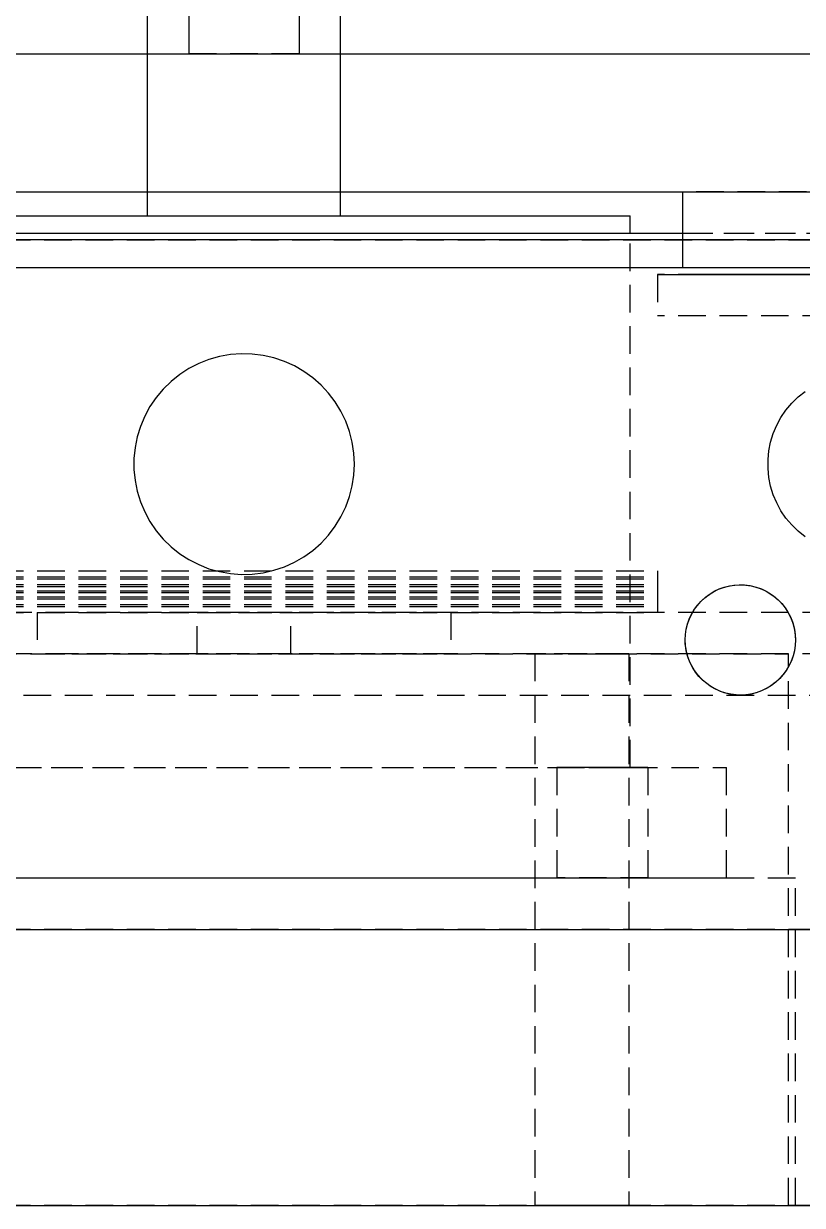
# Model space of a CAD drawing. Header units: metres. Extents: x -200 to 3000, y -1652 to 380.
# Drawn here: x 2584 to 2640.5, y -760 to -674.3 of the extents above; entities that cross this region are included whole.
import ezdxf

# ---------------------------------------------------------------- set-up
doc = ezdxf.new("R2010")
doc.units = ezdxf.units.M
doc.linetypes.add('DASHED2', pattern=[3, 2, -1])
doc.layers.add('GIZLI', color=8, linetype='DASHED2')
doc.layers.add('GORUNEN', color=7, linetype='Continuous')

msp = doc.modelspace()

# ---------------------------------------------------------------- linework, layer by layer
at = {"layer": 'GIZLI'}
for points in [[(2593, -688.25), (2593, -596.25)], [(2607, -688.25), (2607, -596.25)], [(2596, -656.5), (2596, -676.5)], [(2596, -656.5), (2596, -676.5)], [(2604, -656.5), (2604, -676.5)], [(2604, -656.5), (2604, -676.5)], [(2550.2, -676.5), (2649.8, -676.5)], [(2550.2, -676.5), (2649.8, -676.5)], [(2550.2, -676.5), (2649.8, -676.5)], [(2550.2, -676.5), (2649.8, -676.5)], [(2550.2, -676.5), (2649.8, -676.5)], [(2593, -686.5), (2593, -676.5)], [(2604, -676.5), (2596, -676.5)], [(2596, -676.5), (2600, -676.5)], [(2604, -676.5), (2596, -676.5)], [(2596, -676.5), (2600, -676.5)], [(2604, -676.5), (2596, -676.5)], [(2596, -676.5), (2600, -676.5)], [(2600, -676.5), (2604, -676.5)], [(2600, -676.5), (2604, -676.5)], [(2600, -676.5), (2604, -676.5)], [(2607, -686.5), (2607, -676.5)], [(2550.2, -686.5), (2649.8, -686.5)], [(2550.2, -686.5), (2649.8, -686.5)], [(2550.2, -686.5), (2649.8, -686.5)], [(2550.2, -686.5), (2649.8, -686.5)], [(2550.2, -686.5), (2649.8, -686.5)], [(2643.8, -686.5), (2631.8, -686.5)], [(2631.8, -686.5), (2637.8, -686.5)], [(2643.8, -686.5), (2631.8, -686.5)], [(2631.8, -686.5), (2637.8, -686.5)], [(2643.8, -686.5), (2631.8, -686.5)], [(2631.8, -686.5), (2637.8, -686.5)], [(2631.8, -686.5), (2631.8, -692.5)], [(2631.8, -686.5), (2631.8, -692.5)], [(2637.8, -686.5), (2643.8, -686.5)], [(2637.8, -686.5), (2643.8, -686.5)], [(2637.8, -686.5), (2643.8, -686.5)], [(2572, -688.25), (2628, -688.25)], [(2593, -688.25), (2607, -688.25)], [(2593, -688.25), (2607, -688.25)], [(2628, -728.25), (2628, -688.25)], [(2545, -689.5), (2655, -689.5)], [(2628, -728.25), (2628, -689.5)], [(2631.8, -689.5), (2643.8, -689.5)], [(2507.5, -690), (2692.5, -690)], [(2631.8, -690), (2631.8, -692.5)], [(2502.5, -692), (2692.5, -692)], [(2630, -692.5), (2630, -695.5)], [(2630, -692.5), (2630, -695.5)], [(2645.5, -692.5), (2630, -692.5)], [(2630, -692.5), (2645.5, -692.5)], [(2643.8, -692.5), (2631.8, -692.5)], [(2631.8, -692.5), (2637.8, -692.5)], [(2643.8, -692.5), (2631.8, -692.5)], [(2631.8, -692.5), (2637.8, -692.5)], [(2643.8, -692.5), (2631.8, -692.5)], [(2631.8, -692.5), (2637.8, -692.5)], [(2637.8, -692.5), (2643.8, -692.5)], [(2637.8, -692.5), (2643.8, -692.5)], [(2637.8, -692.5), (2643.8, -692.5)], [(2645.5, -695.5), (2630, -695.5)], [(2645.5, -695.5), (2630, -695.5)], [(2608, -706.25), (2607.96, -705.453), (2607.841, -704.665), (2607.645, -703.892), (2607.372, -703.143), (2607.026, -702.424), (2606.61, -701.743), (2606.128, -701.108), (2605.586, -700.523), (2604.988, -699.995), (2604.34, -699.53), (2603.65, -699.131), (2602.923, -698.803), (2602.167, -698.549), (2601.389, -698.372), (2600.598, -698.272), (2599.801, -698.252), (2599.005, -698.312), (2598.22, -698.451), (2597.452, -698.667), (2596.71, -698.958), (2596, -699.322), (2595.33, -699.754), (2594.707, -700.252), (2594.136, -700.809), (2593.623, -701.42), (2593.174, -702.079), (2592.792, -702.779), (2592.482, -703.514), (2592.247, -704.276), (2592.089, -705.058), (2592.01, -705.851), (2592.01, -706.649), (2592.089, -707.442), (2592.247, -708.224), (2592.482, -708.986), (2592.792, -709.721), (2593.174, -710.421), (2593.623, -711.08), (2594.136, -711.691), (2594.707, -712.248), (2595.33, -712.746), (2596, -713.178), (2596.71, -713.542), (2597.452, -713.833), (2598.22, -714.049), (2599.005, -714.188), (2599.801, -714.248), (2600.598, -714.228), (2601.389, -714.128), (2602.167, -713.951), (2602.923, -713.697), (2603.65, -713.369), (2604.34, -712.97), (2604.988, -712.505), (2605.586, -711.977), (2606.128, -711.392), (2606.61, -710.757), (2607.026, -710.076), (2607.372, -709.357), (2607.645, -708.608), (2607.841, -707.835), (2607.96, -707.047), (2608, -706.25)], [(2608, -706.25), (2607.96, -705.453), (2607.841, -704.665), (2607.645, -703.892), (2607.372, -703.143), (2607.026, -702.424), (2606.61, -701.743), (2606.128, -701.108), (2605.586, -700.523), (2604.988, -699.995), (2604.34, -699.53), (2603.65, -699.131), (2602.923, -698.803), (2602.167, -698.549), (2601.389, -698.372), (2600.598, -698.272), (2599.801, -698.252), (2599.005, -698.312), (2598.22, -698.451), (2597.452, -698.667), (2596.71, -698.958), (2596, -699.322), (2595.33, -699.754), (2594.707, -700.252), (2594.136, -700.809), (2593.623, -701.42), (2593.174, -702.079), (2592.792, -702.779), (2592.482, -703.514), (2592.247, -704.276), (2592.089, -705.058), (2592.01, -705.851), (2592.01, -706.649), (2592.089, -707.442), (2592.247, -708.224), (2592.482, -708.986), (2592.792, -709.721), (2593.174, -710.421), (2593.623, -711.08), (2594.136, -711.691), (2594.707, -712.248), (2595.33, -712.746), (2596, -713.178), (2596.71, -713.542), (2597.452, -713.833), (2598.22, -714.049), (2599.005, -714.188), (2599.801, -714.248), (2600.598, -714.228), (2601.389, -714.128), (2602.167, -713.951), (2602.923, -713.697), (2603.65, -713.369), (2604.34, -712.97), (2604.988, -712.505), (2605.586, -711.977), (2606.128, -711.392), (2606.61, -710.757), (2607.026, -710.076), (2607.372, -709.357), (2607.645, -708.608), (2607.841, -707.835), (2607.96, -707.047), (2608, -706.25)], [(2640.695, -711.52), (2640.19, -711.116), (2639.728, -710.663), (2639.313, -710.167), (2638.95, -709.633), (2638.641, -709.065), (2638.39, -708.468), (2638.2, -707.851), (2638.072, -707.217), (2638.008, -706.573), (2638.008, -705.927), (2638.072, -705.283), (2638.2, -704.649), (2638.39, -704.032), (2638.641, -703.435), (2638.95, -702.867), (2639.313, -702.333), (2639.728, -701.837), (2640.19, -701.384), (2640.695, -700.98)], [(2640.695, -711.52), (2640.19, -711.116), (2639.728, -710.663), (2639.313, -710.167), (2638.95, -709.633), (2638.641, -709.065), (2638.39, -708.468), (2638.2, -707.851), (2638.072, -707.217), (2638.008, -706.573), (2638.008, -705.927), (2638.072, -705.283), (2638.2, -704.649), (2638.39, -704.032), (2638.641, -703.435), (2638.95, -702.867), (2639.313, -702.333), (2639.728, -701.837), (2640.19, -701.384), (2640.695, -700.98)], [(2570, -714), (2630, -714)], [(2570, -714.428), (2630, -714.428)], [(2570, -714.57), (2630, -714.57)], [(2570, -714.57), (2630, -714.57)], [(2630, -714), (2630, -717)], [(2630, -714), (2630, -714.428)], [(2630, -714.428), (2630, -714.57)], [(2630, -714.57), (2630, -714.979)], [(2570, -714.979), (2630, -714.979)], [(2570, -715.12), (2630, -715.12)], [(2570, -715.12), (2630, -715.12)], [(2570, -715.429), (2630, -715.429)], [(2630, -714.979), (2630, -715.12)], [(2630, -715.12), (2630, -715.429)], [(2630, -715.429), (2630, -715.571)], [(2632, -719), (2632.019, -718.608), (2632.077, -718.22), (2632.172, -717.839), (2632.304, -717.469), (2632.472, -717.114), (2632.674, -716.778), (2632.908, -716.462), (2633.172, -716.172), (2633.462, -715.908), (2633.778, -715.674), (2634.114, -715.472), (2634.469, -715.304), (2634.839, -715.172), (2635.22, -715.077), (2635.608, -715.019), (2636, -715), (2636.392, -715.019), (2636.78, -715.077), (2637.161, -715.172), (2637.531, -715.304), (2637.886, -715.472), (2638.222, -715.674), (2638.538, -715.908), (2638.828, -716.172), (2639.092, -716.462), (2639.326, -716.778), (2639.528, -717.114), (2639.696, -717.469), (2639.828, -717.839), (2639.923, -718.22), (2639.981, -718.608), (2640, -719)], [(2632, -719), (2632.019, -718.613), (2632.075, -718.23), (2632.168, -717.854), (2632.296, -717.489), (2632.46, -717.138), (2632.656, -716.805), (2632.884, -716.492), (2633.141, -716.202), (2633.425, -715.939), (2633.733, -715.704), (2634.062, -715.501), (2634.41, -715.33), (2634.772, -715.193), (2635.146, -715.092), (2635.527, -715.028), (2635.914, -715.001), (2636.301, -715.011), (2636.685, -715.059), (2637.063, -715.144), (2637.43, -715.265), (2637.785, -715.42), (2638.123, -715.61), (2638.44, -715.831), (2638.735, -716.081), (2639.005, -716.36), (2639.246, -716.662), (2639.457, -716.987), (2639.635, -717.331), (2639.779, -717.69), (2639.888, -718.061), (2639.961, -718.442), (2639.99, -718.72), (2640, -719)], [(2570, -715.571), (2630, -715.571)], [(2570, -715.571), (2630, -715.571)], [(2570, -715.88), (2630, -715.88)], [(2570, -716.021), (2630, -716.021)], [(2570, -716.021), (2630, -716.021)], [(2630, -715.571), (2630, -715.88)], [(2630, -715.88), (2630, -716.021)], [(2630, -716.021), (2630, -716.43)], [(2596.6, -717), (2554.5, -717)], [(2596.6, -717), (2554.5, -717)], [(2570, -716.43), (2630, -716.43)], [(2570, -716.572), (2630, -716.572)], [(2570, -716.572), (2630, -716.572)], [(2570, -717), (2630, -717)], [(2570, -717), (2630, -717)], [(2585, -717), (2585, -720)], [(2600, -717), (2585, -717)], [(2585, -717), (2600, -717)], [(2585, -717), (2585, -720)], [(2600, -717), (2585, -717)], [(2585, -717), (2600, -717)], [(2602.984, -717), (2596.6, -717)], [(2596.6, -720), (2596.6, -717)], [(2602.984, -717), (2596.6, -717)], [(2596.6, -717), (2597.016, -717)], [(2602.984, -717), (2596.6, -717)], [(2596.6, -717), (2597.016, -717)], [(2602.984, -717), (2596.6, -717)], [(2596.6, -717), (2597.016, -717)], [(2602.984, -717), (2596.6, -717)], [(2596.6, -717), (2597.016, -717)], [(2602.984, -717), (2596.6, -717)], [(2596.6, -717), (2597.016, -717)], [(2602.984, -717), (2596.6, -717)], [(2596.6, -717), (2597.016, -717)], [(2602.984, -717), (2596.6, -717)], [(2596.6, -717), (2597.016, -717)], [(2602.984, -717), (2596.6, -717)], [(2596.6, -717), (2597.016, -717)], [(2602.984, -717), (2596.6, -717)], [(2596.6, -717), (2597.016, -717)], [(2602.984, -717), (2596.6, -717)], [(2596.6, -717), (2597.016, -717)], [(2602.984, -717), (2596.6, -717)], [(2596.6, -717), (2597.016, -717)], [(2602.984, -717), (2596.6, -717)], [(2596.6, -717), (2597.016, -717)], [(2602.984, -717), (2596.6, -717)], [(2596.6, -717), (2597.016, -717)], [(2602.984, -717), (2596.6, -717)], [(2596.6, -717), (2597.016, -717)], [(2602.984, -717), (2596.6, -717)], [(2596.6, -717), (2597.016, -717)], [(2602.984, -717), (2596.6, -717)], [(2596.6, -717), (2597.016, -717)], [(2602.984, -717), (2596.6, -717)], [(2596.6, -717), (2597.016, -717)], [(2602.984, -717), (2596.6, -717)], [(2596.6, -717), (2597.016, -717)], [(2602.984, -717), (2596.6, -717)], [(2596.6, -717), (2597.016, -717)], [(2602.984, -717), (2596.6, -717)], [(2596.6, -717), (2597.016, -717)], [(2602.984, -717), (2596.6, -717)], [(2596.6, -717), (2597.016, -717)], [(2602.984, -717), (2596.6, -717)], [(2596.6, -717), (2597.016, -717)], [(2602.984, -717), (2596.6, -717)], [(2596.6, -717), (2597.016, -717)], [(2602.984, -717), (2596.6, -717)], [(2596.6, -717), (2597.016, -717)], [(2602.984, -717), (2596.6, -717)], [(2596.6, -717), (2597.016, -717)], [(2602.984, -717), (2596.6, -717)], [(2596.6, -717), (2597.016, -717)], [(2602.984, -717), (2596.6, -717)], [(2596.6, -717), (2597.016, -717)], [(2602.984, -717), (2596.6, -717)], [(2596.6, -717), (2597.016, -717)], [(2602.984, -717), (2596.6, -717)], [(2596.6, -717), (2597.016, -717)], [(2602.984, -717), (2596.6, -717)], [(2596.6, -717), (2597.016, -717)], [(2602.984, -717), (2596.6, -717)], [(2596.6, -717), (2597.016, -717)], [(2602.984, -717), (2596.6, -717)], [(2596.6, -717), (2597.016, -717)], [(2602.984, -717), (2596.6, -717)], [(2596.6, -717), (2597.016, -717)], [(2602.984, -717), (2596.6, -717)], [(2596.6, -717), (2597.016, -717)], [(2602.984, -717), (2596.6, -717)], [(2596.6, -717), (2597.016, -717)], [(2602.984, -717), (2596.6, -717)], [(2596.6, -717), (2597.016, -717)], [(2602.984, -717), (2596.6, -717)], [(2596.6, -717), (2597.016, -717)], [(2602.984, -717), (2596.6, -717)], [(2596.6, -717), (2597.016, -717)], [(2602.984, -717), (2596.6, -717)], [(2596.6, -717), (2597.016, -717)], [(2602.984, -717), (2596.6, -717)], [(2596.6, -717), (2597.016, -717)], [(2602.984, -717), (2596.6, -717)], [(2596.6, -717), (2597.016, -717)], [(2602.984, -717), (2596.6, -717)], [(2596.6, -717), (2597.016, -717)], [(2602.984, -717), (2596.6, -717)], [(2596.6, -717), (2597.016, -717)], [(2602.984, -717), (2596.6, -717)], [(2596.6, -717), (2597.016, -717)], [(2602.984, -717), (2596.6, -717)], [(2596.6, -717), (2597.016, -717)], [(2602.984, -717), (2596.6, -717)], [(2596.6, -717), (2597.016, -717)], [(2602.984, -717), (2596.6, -717)], [(2596.6, -717), (2597.016, -717)], [(2602.984, -717), (2596.6, -717)], [(2596.6, -717), (2597.016, -717)], [(2602.984, -717), (2596.6, -717)], [(2596.6, -717), (2597.016, -717)], [(2602.984, -717), (2596.6, -717)], [(2596.6, -717), (2597.016, -717)], [(2602.984, -717), (2596.6, -717)], [(2596.6, -717), (2597.016, -717)], [(2602.984, -717), (2596.6, -717)], [(2596.6, -717), (2597.016, -717)], [(2602.984, -717), (2596.6, -717)], [(2596.6, -717), (2597.016, -717)], [(2602.984, -717), (2596.6, -717)], [(2596.6, -717), (2597.016, -717)], [(2602.984, -717), (2596.6, -717)], [(2596.6, -717), (2597.016, -717)], [(2602.984, -717), (2596.6, -717)], [(2596.6, -717), (2597.016, -717)], [(2602.984, -717), (2596.6, -717)], [(2596.6, -717), (2597.016, -717)], [(2602.984, -717), (2596.6, -717)], [(2596.6, -717), (2597.016, -717)], [(2602.984, -717), (2596.6, -717)], [(2596.6, -717), (2597.016, -717)], [(2602.984, -717), (2596.6, -717)], [(2596.6, -717), (2597.016, -717)], [(2602.984, -717), (2596.6, -717)], [(2596.6, -717), (2597.016, -717)], [(2602.984, -717), (2596.6, -717)], [(2596.6, -717), (2597.016, -717)], [(2602.984, -717), (2596.6, -717)], [(2596.6, -717), (2597.016, -717)], [(2602.984, -717), (2596.6, -717)], [(2596.6, -717), (2597.016, -717)], [(2602.984, -717), (2596.6, -717)], [(2596.6, -717), (2597.016, -717)], [(2602.984, -717), (2596.6, -717)], [(2596.6, -717), (2597.016, -717)], [(2602.984, -717), (2596.6, -717)], [(2596.6, -717), (2597.016, -717)], [(2602.984, -717), (2596.6, -717)], [(2596.6, -717), (2597.016, -717)], [(2602.984, -717), (2596.6, -717)], [(2596.6, -717), (2597.016, -717)], [(2602.984, -717), (2596.6, -717)], [(2596.6, -717), (2597.016, -717)], [(2602.984, -717), (2596.6, -717)], [(2596.6, -717), (2597.016, -717)], [(2602.984, -717), (2596.6, -717)], [(2596.6, -717), (2597.016, -717)], [(2602.984, -717), (2596.6, -717)], [(2596.6, -717), (2597.016, -717)], [(2602.984, -717), (2596.6, -717)], [(2596.6, -717), (2597.016, -717)], [(2602.984, -717), (2596.6, -717)], [(2596.6, -717), (2597.016, -717)], [(2602.984, -717), (2596.6, -717)], [(2596.6, -717), (2597.016, -717)], [(2602.984, -717), (2596.6, -717)], [(2596.6, -717), (2597.016, -717)], [(2602.984, -717), (2596.6, -717)], [(2596.6, -717), (2597.016, -717)], [(2602.984, -717), (2596.6, -717)], [(2596.6, -717), (2597.016, -717)], [(2602.984, -717), (2596.6, -717)], [(2596.6, -717), (2597.016, -717)], [(2602.984, -717), (2596.6, -717)], [(2596.6, -717), (2597.016, -717)], [(2602.984, -717), (2596.6, -717)], [(2596.6, -717), (2597.016, -717)], [(2602.984, -717), (2596.6, -717)], [(2596.6, -717), (2597.016, -717)], [(2602.984, -717), (2596.6, -717)], [(2596.6, -717), (2597.016, -717)], [(2602.984, -717), (2596.6, -717)], [(2596.6, -717), (2597.016, -717)], [(2602.984, -717), (2596.6, -717)], [(2596.6, -717), (2597.016, -717)], [(2602.984, -717), (2596.6, -717)], [(2596.6, -717), (2597.016, -717)], [(2602.984, -717), (2596.6, -717)], [(2596.6, -717), (2597.016, -717)], [(2602.984, -717), (2596.6, -717)], [(2596.6, -717), (2597.016, -717)], [(2602.984, -717), (2596.6, -717)], [(2596.6, -717), (2597.016, -717)], [(2602.984, -717), (2596.6, -717)], [(2596.6, -717), (2597.016, -717)], [(2602.984, -717), (2596.6, -717)], [(2596.6, -717), (2597.016, -717)], [(2596.6, -717), (2597.016, -717)], [(2596.6, -720), (2596.6, -717)], [(2602.984, -717), (2596.6, -717)], [(2596.6, -717), (2597.016, -717)], [(2597.016, -717), (2596.6, -717)], [(2596.6, -717), (2602.984, -717)], [(2596.6, -720), (2596.6, -717)], [(2596.6, -720), (2596.6, -717)], [(2596.6, -720), (2596.6, -717)], [(2596.6, -720), (2596.6, -717)], [(2596.6, -720), (2596.6, -717)], [(2596.6, -720), (2596.6, -717)], [(2596.6, -720), (2596.6, -717)], [(2596.6, -720), (2596.6, -717)], [(2596.6, -720), (2596.6, -717)], [(2596.6, -720), (2596.6, -717)], [(2596.6, -720), (2596.6, -717)], [(2596.6, -720), (2596.6, -717)], [(2596.6, -720), (2596.6, -717)], [(2596.6, -720), (2596.6, -717)], [(2596.6, -720), (2596.6, -717)], [(2596.6, -720), (2596.6, -717)], [(2596.6, -720), (2596.6, -717)], [(2596.6, -720), (2596.6, -717)], [(2596.6, -720), (2596.6, -717)], [(2596.6, -720), (2596.6, -717)], [(2596.6, -720), (2596.6, -717)], [(2596.6, -720), (2596.6, -717)], [(2596.6, -720), (2596.6, -717)], [(2596.6, -720), (2596.6, -717)], [(2596.6, -720), (2596.6, -717)], [(2596.6, -720), (2596.6, -717)], [(2596.6, -720), (2596.6, -717)], [(2596.6, -720), (2596.6, -717)], [(2596.6, -720), (2596.6, -717)], [(2596.6, -720), (2596.6, -717)], [(2596.6, -720), (2596.6, -717)], [(2596.6, -720), (2596.6, -717)], [(2596.6, -720), (2596.6, -717)], [(2596.6, -720), (2596.6, -717)], [(2596.6, -720), (2596.6, -717)], [(2596.6, -720), (2596.6, -717)], [(2596.6, -720), (2596.6, -717)], [(2596.6, -720), (2596.6, -717)], [(2596.6, -720), (2596.6, -717)], [(2596.6, -720), (2596.6, -717)], [(2596.6, -720), (2596.6, -717)], [(2596.6, -720), (2596.6, -717)], [(2596.6, -720), (2596.6, -717)], [(2596.6, -720), (2596.6, -717)], [(2596.6, -720), (2596.6, -717)], [(2596.6, -720), (2596.6, -717)], [(2596.6, -720), (2596.6, -717)], [(2596.6, -720), (2596.6, -717)], [(2596.6, -720), (2596.6, -717)], [(2596.6, -720), (2596.6, -717)], [(2596.6, -720), (2596.6, -717)], [(2596.6, -720), (2596.6, -717)], [(2596.6, -720), (2596.6, -717)], [(2596.6, -720), (2596.6, -717)], [(2596.6, -720), (2596.6, -717)], [(2596.6, -720), (2596.6, -717)], [(2596.6, -720), (2596.6, -717)], [(2596.6, -720), (2596.6, -717)], [(2596.6, -720), (2596.6, -717)], [(2596.6, -720), (2596.6, -717)], [(2596.6, -720), (2596.6, -717)], [(2596.6, -720), (2596.6, -717)], [(2596.6, -720), (2596.6, -717)], [(2596.6, -720), (2596.6, -717)], [(2596.6, -720), (2596.6, -717)], [(2596.6, -720), (2596.6, -717)], [(2596.6, -720), (2596.6, -717)], [(2596.6, -720), (2596.6, -717)], [(2596.6, -720), (2596.6, -717)], [(2596.6, -720), (2596.6, -717)], [(2596.6, -720), (2596.6, -717)], [(2596.6, -720), (2596.6, -717)], [(2596.6, -720), (2596.6, -717)], [(2596.6, -720), (2596.6, -717)], [(2596.6, -720), (2596.6, -717)], [(2596.6, -720), (2596.6, -717)], [(2596.6, -720), (2596.6, -717)], [(2596.6, -720), (2596.6, -717)], [(2596.6, -720), (2596.6, -717)], [(2596.6, -720), (2596.6, -717)], [(2596.6, -720), (2596.6, -717)], [(2596.6, -720), (2596.6, -717)], [(2596.6, -720), (2596.6, -717)], [(2596.6, -720), (2596.6, -717)], [(2596.6, -720), (2596.6, -717)], [(2596.6, -720), (2596.6, -717)], [(2596.6, -720), (2596.6, -717)], [(2596.6, -720), (2596.6, -717)], [(2596.6, -720), (2596.6, -717)], [(2596.6, -720), (2596.6, -717)], [(2596.6, -720), (2596.6, -717)], [(2596.6, -720), (2596.6, -717)], [(2596.6, -720), (2596.6, -717)], [(2596.6, -720), (2596.6, -717)], [(2597.016, -717), (2603.4, -717)], [(2597.016, -717), (2603.4, -717)], [(2597.016, -717), (2603.4, -717)], [(2597.016, -717), (2603.4, -717)], [(2597.016, -717), (2603.4, -717)], [(2597.016, -717), (2603.4, -717)], [(2597.016, -717), (2603.4, -717)], [(2597.016, -717), (2603.4, -717)], [(2597.016, -717), (2603.4, -717)], [(2597.016, -717), (2603.4, -717)], [(2597.016, -717), (2603.4, -717)], [(2597.016, -717), (2603.4, -717)], [(2597.016, -717), (2603.4, -717)], [(2597.016, -717), (2603.4, -717)], [(2597.016, -717), (2603.4, -717)], [(2597.016, -717), (2603.4, -717)], [(2597.016, -717), (2603.4, -717)], [(2597.016, -717), (2603.4, -717)], [(2597.016, -717), (2603.4, -717)], [(2597.016, -717), (2603.4, -717)], [(2597.016, -717), (2603.4, -717)], [(2597.016, -717), (2603.4, -717)], [(2597.016, -717), (2603.4, -717)], [(2597.016, -717), (2603.4, -717)], [(2597.016, -717), (2603.4, -717)], [(2597.016, -717), (2603.4, -717)], [(2597.016, -717), (2603.4, -717)], [(2597.016, -717), (2603.4, -717)], [(2597.016, -717), (2603.4, -717)], [(2597.016, -717), (2603.4, -717)], [(2597.016, -717), (2603.4, -717)], [(2597.016, -717), (2603.4, -717)], [(2597.016, -717), (2603.4, -717)], [(2597.016, -717), (2603.4, -717)], [(2597.016, -717), (2603.4, -717)], [(2597.016, -717), (2603.4, -717)], [(2597.016, -717), (2603.4, -717)], [(2597.016, -717), (2603.4, -717)], [(2597.016, -717), (2603.4, -717)], [(2597.016, -717), (2603.4, -717)], [(2597.016, -717), (2603.4, -717)], [(2597.016, -717), (2603.4, -717)], [(2597.016, -717), (2603.4, -717)], [(2597.016, -717), (2603.4, -717)], [(2597.016, -717), (2603.4, -717)], [(2597.016, -717), (2603.4, -717)], [(2597.016, -717), (2603.4, -717)], [(2597.016, -717), (2603.4, -717)], [(2597.016, -717), (2603.4, -717)], [(2597.016, -717), (2603.4, -717)], [(2597.016, -717), (2603.4, -717)], [(2597.016, -717), (2603.4, -717)], [(2597.016, -717), (2603.4, -717)], [(2597.016, -717), (2603.4, -717)], [(2597.016, -717), (2603.4, -717)], [(2597.016, -717), (2603.4, -717)], [(2597.016, -717), (2603.4, -717)], [(2597.016, -717), (2603.4, -717)], [(2597.016, -717), (2603.4, -717)], [(2597.016, -717), (2603.4, -717)], [(2597.016, -717), (2603.4, -717)], [(2597.016, -717), (2603.4, -717)], [(2597.016, -717), (2603.4, -717)], [(2597.016, -717), (2603.4, -717)], [(2597.016, -717), (2603.4, -717)], [(2597.016, -717), (2603.4, -717)], [(2597.016, -717), (2603.4, -717)], [(2597.016, -717), (2603.4, -717)], [(2597.016, -717), (2603.4, -717)], [(2597.016, -717), (2603.4, -717)], [(2597.016, -717), (2603.4, -717)], [(2597.016, -717), (2603.4, -717)], [(2597.016, -717), (2603.4, -717)], [(2597.016, -717), (2603.4, -717)], [(2597.016, -717), (2603.4, -717)], [(2597.016, -717), (2603.4, -717)], [(2597.016, -717), (2603.4, -717)], [(2597.016, -717), (2603.4, -717)], [(2597.016, -717), (2603.4, -717)], [(2597.016, -717), (2603.4, -717)], [(2597.016, -717), (2603.4, -717)], [(2597.016, -717), (2603.4, -717)], [(2597.016, -717), (2603.4, -717)], [(2597.016, -717), (2603.4, -717)], [(2597.016, -717), (2603.4, -717)], [(2597.016, -717), (2603.4, -717)], [(2597.016, -717), (2603.4, -717)], [(2597.016, -717), (2603.4, -717)], [(2597.016, -717), (2603.4, -717)], [(2597.016, -717), (2603.4, -717)], [(2597.016, -717), (2603.4, -717)], [(2597.016, -717), (2603.4, -717)], [(2597.016, -717), (2603.4, -717)], [(2597.016, -717), (2603.4, -717)], [(2603.4, -717), (2597.016, -717)], [(2615, -717), (2600, -717)], [(2600, -717), (2615, -717)], [(2615, -717), (2600, -717)], [(2600, -717), (2615, -717)], [(2603.4, -717), (2602.984, -717)], [(2603.4, -717), (2602.984, -717)], [(2603.4, -717), (2602.984, -717)], [(2603.4, -717), (2602.984, -717)], [(2603.4, -717), (2602.984, -717)], [(2603.4, -717), (2602.984, -717)], [(2603.4, -717), (2602.984, -717)], [(2603.4, -717), (2602.984, -717)], [(2603.4, -717), (2602.984, -717)], [(2603.4, -717), (2602.984, -717)], [(2603.4, -717), (2602.984, -717)], [(2603.4, -717), (2602.984, -717)], [(2603.4, -717), (2602.984, -717)], [(2603.4, -717), (2602.984, -717)], [(2603.4, -717), (2602.984, -717)], [(2603.4, -717), (2602.984, -717)], [(2603.4, -717), (2602.984, -717)], [(2603.4, -717), (2602.984, -717)], [(2603.4, -717), (2602.984, -717)], [(2603.4, -717), (2602.984, -717)], [(2603.4, -717), (2602.984, -717)], [(2603.4, -717), (2602.984, -717)], [(2603.4, -717), (2602.984, -717)], [(2603.4, -717), (2602.984, -717)], [(2603.4, -717), (2602.984, -717)], [(2603.4, -717), (2602.984, -717)], [(2603.4, -717), (2602.984, -717)], [(2603.4, -717), (2602.984, -717)], [(2603.4, -717), (2602.984, -717)], [(2603.4, -717), (2602.984, -717)], [(2603.4, -717), (2602.984, -717)], [(2603.4, -717), (2602.984, -717)], [(2603.4, -717), (2602.984, -717)], [(2603.4, -717), (2602.984, -717)], [(2603.4, -717), (2602.984, -717)], [(2603.4, -717), (2602.984, -717)], [(2603.4, -717), (2602.984, -717)], [(2603.4, -717), (2602.984, -717)], [(2603.4, -717), (2602.984, -717)], [(2603.4, -717), (2602.984, -717)], [(2603.4, -717), (2602.984, -717)], [(2603.4, -717), (2602.984, -717)], [(2603.4, -717), (2602.984, -717)], [(2603.4, -717), (2602.984, -717)], [(2603.4, -717), (2602.984, -717)], [(2603.4, -717), (2602.984, -717)], [(2603.4, -717), (2602.984, -717)], [(2603.4, -717), (2602.984, -717)], [(2603.4, -717), (2602.984, -717)], [(2603.4, -717), (2602.984, -717)], [(2603.4, -717), (2602.984, -717)], [(2603.4, -717), (2602.984, -717)], [(2603.4, -717), (2602.984, -717)], [(2603.4, -717), (2602.984, -717)], [(2603.4, -717), (2602.984, -717)], [(2603.4, -717), (2602.984, -717)], [(2603.4, -717), (2602.984, -717)], [(2603.4, -717), (2602.984, -717)], [(2603.4, -717), (2602.984, -717)], [(2603.4, -717), (2602.984, -717)], [(2603.4, -717), (2602.984, -717)], [(2603.4, -717), (2602.984, -717)], [(2603.4, -717), (2602.984, -717)], [(2603.4, -717), (2602.984, -717)], [(2603.4, -717), (2602.984, -717)], [(2603.4, -717), (2602.984, -717)], [(2603.4, -717), (2602.984, -717)], [(2603.4, -717), (2602.984, -717)], [(2603.4, -717), (2602.984, -717)], [(2603.4, -717), (2602.984, -717)], [(2603.4, -717), (2602.984, -717)], [(2603.4, -717), (2602.984, -717)], [(2603.4, -717), (2602.984, -717)], [(2603.4, -717), (2602.984, -717)], [(2603.4, -717), (2602.984, -717)], [(2603.4, -717), (2602.984, -717)], [(2603.4, -717), (2602.984, -717)], [(2603.4, -717), (2602.984, -717)], [(2603.4, -717), (2602.984, -717)], [(2603.4, -717), (2602.984, -717)], [(2603.4, -717), (2602.984, -717)], [(2603.4, -717), (2602.984, -717)], [(2603.4, -717), (2602.984, -717)], [(2603.4, -717), (2602.984, -717)], [(2603.4, -717), (2602.984, -717)], [(2603.4, -717), (2602.984, -717)], [(2603.4, -717), (2602.984, -717)], [(2603.4, -717), (2602.984, -717)], [(2603.4, -717), (2602.984, -717)], [(2603.4, -717), (2602.984, -717)], [(2603.4, -717), (2602.984, -717)], [(2603.4, -717), (2602.984, -717)], [(2603.4, -717), (2602.984, -717)], [(2603.4, -717), (2602.984, -717)], [(2602.984, -717), (2603.4, -717)], [(2603.4, -720), (2603.4, -717)], [(2645.5, -717), (2603.4, -717)], [(2603.4, -720), (2603.4, -717)], [(2645.5, -717), (2603.4, -717)], [(2603.4, -720), (2603.4, -717)], [(2603.4, -720), (2603.4, -717)], [(2603.4, -720), (2603.4, -717)], [(2603.4, -720), (2603.4, -717)], [(2603.4, -720), (2603.4, -717)], [(2603.4, -720), (2603.4, -717)], [(2603.4, -720), (2603.4, -717)], [(2603.4, -720), (2603.4, -717)], [(2603.4, -720), (2603.4, -717)], [(2603.4, -720), (2603.4, -717)], [(2603.4, -720), (2603.4, -717)], [(2603.4, -720), (2603.4, -717)], [(2603.4, -720), (2603.4, -717)], [(2603.4, -720), (2603.4, -717)], [(2603.4, -720), (2603.4, -717)], [(2603.4, -720), (2603.4, -717)], [(2603.4, -720), (2603.4, -717)], [(2603.4, -720), (2603.4, -717)], [(2603.4, -720), (2603.4, -717)], [(2603.4, -720), (2603.4, -717)], [(2603.4, -720), (2603.4, -717)], [(2603.4, -720), (2603.4, -717)], [(2603.4, -720), (2603.4, -717)], [(2603.4, -720), (2603.4, -717)], [(2603.4, -720), (2603.4, -717)], [(2603.4, -720), (2603.4, -717)], [(2603.4, -720), (2603.4, -717)], [(2603.4, -720), (2603.4, -717)], [(2603.4, -720), (2603.4, -717)], [(2603.4, -720), (2603.4, -717)], [(2603.4, -720), (2603.4, -717)], [(2603.4, -720), (2603.4, -717)], [(2603.4, -720), (2603.4, -717)], [(2603.4, -720), (2603.4, -717)], [(2603.4, -720), (2603.4, -717)], [(2603.4, -720), (2603.4, -717)], [(2603.4, -720), (2603.4, -717)], [(2603.4, -720), (2603.4, -717)], [(2603.4, -720), (2603.4, -717)], [(2603.4, -720), (2603.4, -717)], [(2603.4, -720), (2603.4, -717)], [(2603.4, -720), (2603.4, -717)], [(2603.4, -720), (2603.4, -717)], [(2603.4, -720), (2603.4, -717)], [(2603.4, -720), (2603.4, -717)], [(2603.4, -720), (2603.4, -717)], [(2603.4, -720), (2603.4, -717)], [(2603.4, -720), (2603.4, -717)], [(2603.4, -720), (2603.4, -717)], [(2603.4, -720), (2603.4, -717)], [(2603.4, -720), (2603.4, -717)], [(2603.4, -720), (2603.4, -717)], [(2603.4, -720), (2603.4, -717)], [(2603.4, -720), (2603.4, -717)], [(2603.4, -720), (2603.4, -717)], [(2603.4, -720), (2603.4, -717)], [(2603.4, -720), (2603.4, -717)], [(2603.4, -720), (2603.4, -717)], [(2603.4, -720), (2603.4, -717)], [(2603.4, -720), (2603.4, -717)], [(2603.4, -720), (2603.4, -717)], [(2603.4, -720), (2603.4, -717)], [(2603.4, -720), (2603.4, -717)], [(2603.4, -720), (2603.4, -717)], [(2603.4, -720), (2603.4, -717)], [(2603.4, -720), (2603.4, -717)], [(2603.4, -720), (2603.4, -717)], [(2603.4, -720), (2603.4, -717)], [(2603.4, -720), (2603.4, -717)], [(2603.4, -720), (2603.4, -717)], [(2603.4, -720), (2603.4, -717)], [(2603.4, -720), (2603.4, -717)], [(2603.4, -720), (2603.4, -717)], [(2603.4, -720), (2603.4, -717)], [(2603.4, -720), (2603.4, -717)], [(2603.4, -720), (2603.4, -717)], [(2603.4, -720), (2603.4, -717)], [(2603.4, -720), (2603.4, -717)], [(2603.4, -720), (2603.4, -717)], [(2603.4, -720), (2603.4, -717)], [(2603.4, -720), (2603.4, -717)], [(2603.4, -720), (2603.4, -717)], [(2603.4, -720), (2603.4, -717)], [(2603.4, -720), (2603.4, -717)], [(2603.4, -720), (2603.4, -717)], [(2603.4, -720), (2603.4, -717)], [(2603.4, -720), (2603.4, -717)], [(2603.4, -720), (2603.4, -717)], [(2603.4, -720), (2603.4, -717)], [(2603.4, -720), (2603.4, -717)], [(2603.4, -720), (2603.4, -717)], [(2603.4, -720), (2603.4, -717)], [(2603.4, -720), (2603.4, -717)], [(2603.4, -720), (2603.4, -717)], [(2615, -717), (2615, -720)], [(2615, -717), (2615, -720)], [(2630, -716.43), (2630, -716.572)], [(2630, -716.572), (2630, -717)], [(2640, -719), (2639.981, -719.392), (2639.923, -719.78), (2639.828, -720.161), (2639.696, -720.531), (2639.528, -720.886), (2639.326, -721.222), (2639.092, -721.538), (2638.828, -721.828), (2638.538, -722.092), (2638.222, -722.326), (2637.886, -722.528), (2637.531, -722.696), (2637.161, -722.828), (2636.78, -722.923), (2636.392, -722.981), (2636, -723), (2635.608, -722.981), (2635.22, -722.923), (2634.839, -722.828), (2634.469, -722.696), (2634.114, -722.528), (2633.778, -722.326), (2633.462, -722.092), (2633.172, -721.828), (2632.908, -721.538), (2632.674, -721.222), (2632.472, -720.886), (2632.304, -720.531), (2632.172, -720.161), (2632.077, -719.78), (2632.019, -719.392), (2632, -719)], [(2640, -719), (2639.981, -719.387), (2639.925, -719.77), (2639.832, -720.146), (2639.704, -720.511), (2639.54, -720.862), (2639.344, -721.195), (2639.116, -721.508), (2638.859, -721.798), (2638.575, -722.061), (2638.267, -722.296), (2637.938, -722.499), (2637.59, -722.67), (2637.228, -722.807), (2636.854, -722.908), (2636.473, -722.972), (2636.086, -722.999), (2635.699, -722.989), (2635.315, -722.941), (2634.937, -722.856), (2634.57, -722.735), (2634.215, -722.58), (2633.877, -722.39), (2633.56, -722.169), (2633.265, -721.919), (2632.995, -721.64), (2632.754, -721.338), (2632.543, -721.013), (2632.365, -720.669), (2632.221, -720.31), (2632.112, -719.939), (2632.039, -719.558), (2632.01, -719.28), (2632, -719)], [(2596.6, -720), (2554.5, -720)], [(2596.6, -720), (2554.5, -720)], [(2560.5, -720), (2639.5, -720)], [(2560.5, -720), (2639.5, -720)], [(2560.5, -720), (2639.5, -720)], [(2560.5, -720), (2639.5, -720)], [(2560.5, -720), (2639.5, -720)], [(2560.5, -720), (2639.5, -720)], [(2560.5, -720), (2639.5, -720)], [(2560.5, -720), (2639.5, -720)], [(2560.5, -720), (2639.5, -720)], [(2560.5, -720), (2639.5, -720)], [(2600, -720), (2585, -720)], [(2585, -720), (2600, -720)], [(2600, -720), (2585, -720)], [(2585, -720), (2600, -720)], [(2602.984, -720), (2596.6, -720)], [(2602.984, -720), (2596.6, -720)], [(2596.6, -720), (2597.016, -720)], [(2602.984, -720), (2596.6, -720)], [(2596.6, -720), (2597.016, -720)], [(2602.984, -720), (2596.6, -720)], [(2596.6, -720), (2597.016, -720)], [(2602.984, -720), (2596.6, -720)], [(2596.6, -720), (2597.016, -720)], [(2602.984, -720), (2596.6, -720)], [(2596.6, -720), (2597.016, -720)], [(2602.984, -720), (2596.6, -720)], [(2596.6, -720), (2597.016, -720)], [(2602.984, -720), (2596.6, -720)], [(2596.6, -720), (2597.016, -720)], [(2602.984, -720), (2596.6, -720)], [(2596.6, -720), (2597.016, -720)], [(2602.984, -720), (2596.6, -720)], [(2596.6, -720), (2597.016, -720)], [(2602.984, -720), (2596.6, -720)], [(2596.6, -720), (2597.016, -720)], [(2602.984, -720), (2596.6, -720)], [(2596.6, -720), (2597.016, -720)], [(2602.984, -720), (2596.6, -720)], [(2596.6, -720), (2597.016, -720)], [(2602.984, -720), (2596.6, -720)], [(2596.6, -720), (2597.016, -720)], [(2602.984, -720), (2596.6, -720)], [(2596.6, -720), (2597.016, -720)], [(2602.984, -720), (2596.6, -720)], [(2596.6, -720), (2597.016, -720)], [(2602.984, -720), (2596.6, -720)], [(2596.6, -720), (2597.016, -720)], [(2602.984, -720), (2596.6, -720)], [(2596.6, -720), (2597.016, -720)], [(2602.984, -720), (2596.6, -720)], [(2596.6, -720), (2597.016, -720)], [(2602.984, -720), (2596.6, -720)], [(2596.6, -720), (2597.016, -720)], [(2602.984, -720), (2596.6, -720)], [(2596.6, -720), (2597.016, -720)], [(2602.984, -720), (2596.6, -720)], [(2596.6, -720), (2597.016, -720)], [(2602.984, -720), (2596.6, -720)], [(2596.6, -720), (2597.016, -720)], [(2602.984, -720), (2596.6, -720)], [(2596.6, -720), (2597.016, -720)], [(2602.984, -720), (2596.6, -720)], [(2596.6, -720), (2597.016, -720)], [(2602.984, -720), (2596.6, -720)], [(2596.6, -720), (2597.016, -720)], [(2602.984, -720), (2596.6, -720)], [(2596.6, -720), (2597.016, -720)], [(2602.984, -720), (2596.6, -720)], [(2596.6, -720), (2597.016, -720)], [(2602.984, -720), (2596.6, -720)], [(2596.6, -720), (2597.016, -720)], [(2602.984, -720), (2596.6, -720)], [(2596.6, -720), (2597.016, -720)], [(2602.984, -720), (2596.6, -720)], [(2596.6, -720), (2597.016, -720)], [(2602.984, -720), (2596.6, -720)], [(2596.6, -720), (2597.016, -720)], [(2602.984, -720), (2596.6, -720)], [(2596.6, -720), (2597.016, -720)], [(2602.984, -720), (2596.6, -720)], [(2596.6, -720), (2597.016, -720)], [(2602.984, -720), (2596.6, -720)], [(2596.6, -720), (2597.016, -720)], [(2602.984, -720), (2596.6, -720)], [(2596.6, -720), (2597.016, -720)], [(2602.984, -720), (2596.6, -720)], [(2596.6, -720), (2597.016, -720)], [(2602.984, -720), (2596.6, -720)], [(2596.6, -720), (2597.016, -720)], [(2602.984, -720), (2596.6, -720)], [(2596.6, -720), (2597.016, -720)], [(2602.984, -720), (2596.6, -720)], [(2596.6, -720), (2597.016, -720)], [(2602.984, -720), (2596.6, -720)], [(2596.6, -720), (2597.016, -720)], [(2602.984, -720), (2596.6, -720)], [(2596.6, -720), (2597.016, -720)], [(2602.984, -720), (2596.6, -720)], [(2596.6, -720), (2597.016, -720)], [(2602.984, -720), (2596.6, -720)], [(2596.6, -720), (2597.016, -720)], [(2602.984, -720), (2596.6, -720)], [(2596.6, -720), (2597.016, -720)], [(2602.984, -720), (2596.6, -720)], [(2596.6, -720), (2597.016, -720)], [(2602.984, -720), (2596.6, -720)], [(2596.6, -720), (2597.016, -720)], [(2602.984, -720), (2596.6, -720)], [(2596.6, -720), (2597.016, -720)], [(2602.984, -720), (2596.6, -720)], [(2596.6, -720), (2597.016, -720)], [(2602.984, -720), (2596.6, -720)], [(2596.6, -720), (2597.016, -720)], [(2602.984, -720), (2596.6, -720)], [(2596.6, -720), (2597.016, -720)], [(2602.984, -720), (2596.6, -720)], [(2596.6, -720), (2597.016, -720)], [(2602.984, -720), (2596.6, -720)], [(2596.6, -720), (2597.016, -720)], [(2602.984, -720), (2596.6, -720)], [(2596.6, -720), (2597.016, -720)], [(2602.984, -720), (2596.6, -720)], [(2596.6, -720), (2597.016, -720)], [(2602.984, -720), (2596.6, -720)], [(2596.6, -720), (2597.016, -720)], [(2602.984, -720), (2596.6, -720)], [(2596.6, -720), (2597.016, -720)], [(2602.984, -720), (2596.6, -720)], [(2596.6, -720), (2597.016, -720)], [(2602.984, -720), (2596.6, -720)], [(2596.6, -720), (2597.016, -720)], [(2602.984, -720), (2596.6, -720)], [(2596.6, -720), (2597.016, -720)], [(2602.984, -720), (2596.6, -720)], [(2596.6, -720), (2597.016, -720)], [(2602.984, -720), (2596.6, -720)], [(2596.6, -720), (2597.016, -720)], [(2602.984, -720), (2596.6, -720)], [(2596.6, -720), (2597.016, -720)], [(2602.984, -720), (2596.6, -720)], [(2596.6, -720), (2597.016, -720)], [(2602.984, -720), (2596.6, -720)], [(2596.6, -720), (2597.016, -720)], [(2602.984, -720), (2596.6, -720)], [(2596.6, -720), (2597.016, -720)], [(2602.984, -720), (2596.6, -720)], [(2596.6, -720), (2597.016, -720)], [(2602.984, -720), (2596.6, -720)], [(2596.6, -720), (2597.016, -720)], [(2602.984, -720), (2596.6, -720)], [(2596.6, -720), (2597.016, -720)], [(2602.984, -720), (2596.6, -720)], [(2596.6, -720), (2597.016, -720)], [(2602.984, -720), (2596.6, -720)], [(2596.6, -720), (2597.016, -720)], [(2602.984, -720), (2596.6, -720)], [(2596.6, -720), (2597.016, -720)], [(2602.984, -720), (2596.6, -720)], [(2596.6, -720), (2597.016, -720)], [(2602.984, -720), (2596.6, -720)], [(2596.6, -720), (2597.016, -720)], [(2602.984, -720), (2596.6, -720)], [(2596.6, -720), (2597.016, -720)], [(2602.984, -720), (2596.6, -720)], [(2596.6, -720), (2597.016, -720)], [(2602.984, -720), (2596.6, -720)], [(2596.6, -720), (2597.016, -720)], [(2602.984, -720), (2596.6, -720)], [(2596.6, -720), (2597.016, -720)], [(2602.984, -720), (2596.6, -720)], [(2596.6, -720), (2597.016, -720)], [(2602.984, -720), (2596.6, -720)], [(2596.6, -720), (2597.016, -720)], [(2602.984, -720), (2596.6, -720)], [(2596.6, -720), (2597.016, -720)], [(2602.984, -720), (2596.6, -720)], [(2596.6, -720), (2597.016, -720)], [(2602.984, -720), (2596.6, -720)], [(2596.6, -720), (2597.016, -720)], [(2602.984, -720), (2596.6, -720)], [(2596.6, -720), (2597.016, -720)], [(2602.984, -720), (2596.6, -720)], [(2596.6, -720), (2597.016, -720)], [(2602.984, -720), (2596.6, -720)], [(2596.6, -720), (2597.016, -720)], [(2602.984, -720), (2596.6, -720)], [(2596.6, -720), (2597.016, -720)], [(2602.984, -720), (2596.6, -720)], [(2596.6, -720), (2597.016, -720)], [(2602.984, -720), (2596.6, -720)], [(2596.6, -720), (2597.016, -720)], [(2602.984, -720), (2596.6, -720)], [(2596.6, -720), (2597.016, -720)], [(2602.984, -720), (2596.6, -720)], [(2596.6, -720), (2597.016, -720)], [(2602.984, -720), (2596.6, -720)], [(2596.6, -720), (2597.016, -720)], [(2602.984, -720), (2596.6, -720)], [(2596.6, -720), (2597.016, -720)], [(2596.6, -720), (2597.016, -720)], [(2602.984, -720), (2596.6, -720)], [(2596.6, -720), (2597.016, -720)], [(2597.016, -720), (2596.6, -720)], [(2596.6, -720), (2602.984, -720)], [(2597.016, -720), (2603.4, -720)], [(2597.016, -720), (2603.4, -720)], [(2597.016, -720), (2603.4, -720)], [(2597.016, -720), (2603.4, -720)], [(2597.016, -720), (2603.4, -720)], [(2597.016, -720), (2603.4, -720)], [(2597.016, -720), (2603.4, -720)], [(2597.016, -720), (2603.4, -720)], [(2597.016, -720), (2603.4, -720)], [(2597.016, -720), (2603.4, -720)], [(2597.016, -720), (2603.4, -720)], [(2597.016, -720), (2603.4, -720)], [(2597.016, -720), (2603.4, -720)], [(2597.016, -720), (2603.4, -720)], [(2597.016, -720), (2603.4, -720)], [(2597.016, -720), (2603.4, -720)], [(2597.016, -720), (2603.4, -720)], [(2597.016, -720), (2603.4, -720)], [(2597.016, -720), (2603.4, -720)], [(2597.016, -720), (2603.4, -720)], [(2597.016, -720), (2603.4, -720)], [(2597.016, -720), (2603.4, -720)], [(2597.016, -720), (2603.4, -720)], [(2597.016, -720), (2603.4, -720)], [(2597.016, -720), (2603.4, -720)], [(2597.016, -720), (2603.4, -720)], [(2597.016, -720), (2603.4, -720)], [(2597.016, -720), (2603.4, -720)], [(2597.016, -720), (2603.4, -720)], [(2597.016, -720), (2603.4, -720)], [(2597.016, -720), (2603.4, -720)], [(2597.016, -720), (2603.4, -720)], [(2597.016, -720), (2603.4, -720)], [(2597.016, -720), (2603.4, -720)], [(2597.016, -720), (2603.4, -720)], [(2597.016, -720), (2603.4, -720)], [(2597.016, -720), (2603.4, -720)], [(2597.016, -720), (2603.4, -720)], [(2597.016, -720), (2603.4, -720)], [(2597.016, -720), (2603.4, -720)], [(2597.016, -720), (2603.4, -720)], [(2597.016, -720), (2603.4, -720)], [(2597.016, -720), (2603.4, -720)], [(2597.016, -720), (2603.4, -720)], [(2597.016, -720), (2603.4, -720)], [(2597.016, -720), (2603.4, -720)], [(2597.016, -720), (2603.4, -720)], [(2597.016, -720), (2603.4, -720)], [(2597.016, -720), (2603.4, -720)], [(2597.016, -720), (2603.4, -720)], [(2597.016, -720), (2603.4, -720)], [(2597.016, -720), (2603.4, -720)], [(2597.016, -720), (2603.4, -720)], [(2597.016, -720), (2603.4, -720)], [(2597.016, -720), (2603.4, -720)], [(2597.016, -720), (2603.4, -720)], [(2597.016, -720), (2603.4, -720)], [(2597.016, -720), (2603.4, -720)], [(2597.016, -720), (2603.4, -720)], [(2597.016, -720), (2603.4, -720)], [(2597.016, -720), (2603.4, -720)], [(2597.016, -720), (2603.4, -720)], [(2597.016, -720), (2603.4, -720)], [(2597.016, -720), (2603.4, -720)], [(2597.016, -720), (2603.4, -720)], [(2597.016, -720), (2603.4, -720)], [(2597.016, -720), (2603.4, -720)], [(2597.016, -720), (2603.4, -720)], [(2597.016, -720), (2603.4, -720)], [(2597.016, -720), (2603.4, -720)], [(2597.016, -720), (2603.4, -720)], [(2597.016, -720), (2603.4, -720)], [(2597.016, -720), (2603.4, -720)], [(2597.016, -720), (2603.4, -720)], [(2597.016, -720), (2603.4, -720)], [(2597.016, -720), (2603.4, -720)], [(2597.016, -720), (2603.4, -720)], [(2597.016, -720), (2603.4, -720)], [(2597.016, -720), (2603.4, -720)], [(2597.016, -720), (2603.4, -720)], [(2597.016, -720), (2603.4, -720)], [(2597.016, -720), (2603.4, -720)], [(2597.016, -720), (2603.4, -720)], [(2597.016, -720), (2603.4, -720)], [(2597.016, -720), (2603.4, -720)], [(2597.016, -720), (2603.4, -720)], [(2597.016, -720), (2603.4, -720)], [(2597.016, -720), (2603.4, -720)], [(2597.016, -720), (2603.4, -720)], [(2597.016, -720), (2603.4, -720)], [(2597.016, -720), (2603.4, -720)], [(2597.016, -720), (2603.4, -720)], [(2597.016, -720), (2603.4, -720)], [(2597.016, -720), (2603.4, -720)], [(2603.4, -720), (2597.016, -720)], [(2615, -720), (2600, -720)], [(2600, -720), (2615, -720)], [(2615, -720), (2600, -720)], [(2600, -720), (2615, -720)], [(2603.4, -720), (2602.984, -720)], [(2603.4, -720), (2602.984, -720)], [(2603.4, -720), (2602.984, -720)], [(2603.4, -720), (2602.984, -720)], [(2603.4, -720), (2602.984, -720)], [(2603.4, -720), (2602.984, -720)], [(2603.4, -720), (2602.984, -720)], [(2603.4, -720), (2602.984, -720)], [(2603.4, -720), (2602.984, -720)], [(2603.4, -720), (2602.984, -720)], [(2603.4, -720), (2602.984, -720)], [(2603.4, -720), (2602.984, -720)], [(2603.4, -720), (2602.984, -720)], [(2603.4, -720), (2602.984, -720)], [(2603.4, -720), (2602.984, -720)], [(2603.4, -720), (2602.984, -720)], [(2603.4, -720), (2602.984, -720)], [(2603.4, -720), (2602.984, -720)], [(2603.4, -720), (2602.984, -720)], [(2603.4, -720), (2602.984, -720)], [(2603.4, -720), (2602.984, -720)], [(2603.4, -720), (2602.984, -720)], [(2603.4, -720), (2602.984, -720)], [(2603.4, -720), (2602.984, -720)], [(2603.4, -720), (2602.984, -720)], [(2603.4, -720), (2602.984, -720)], [(2603.4, -720), (2602.984, -720)], [(2603.4, -720), (2602.984, -720)], [(2603.4, -720), (2602.984, -720)], [(2603.4, -720), (2602.984, -720)], [(2603.4, -720), (2602.984, -720)], [(2603.4, -720), (2602.984, -720)], [(2603.4, -720), (2602.984, -720)], [(2603.4, -720), (2602.984, -720)], [(2603.4, -720), (2602.984, -720)], [(2603.4, -720), (2602.984, -720)], [(2603.4, -720), (2602.984, -720)], [(2603.4, -720), (2602.984, -720)], [(2603.4, -720), (2602.984, -720)], [(2603.4, -720), (2602.984, -720)], [(2603.4, -720), (2602.984, -720)], [(2603.4, -720), (2602.984, -720)], [(2603.4, -720), (2602.984, -720)], [(2603.4, -720), (2602.984, -720)], [(2603.4, -720), (2602.984, -720)], [(2603.4, -720), (2602.984, -720)], [(2603.4, -720), (2602.984, -720)], [(2603.4, -720), (2602.984, -720)], [(2603.4, -720), (2602.984, -720)], [(2603.4, -720), (2602.984, -720)], [(2603.4, -720), (2602.984, -720)], [(2603.4, -720), (2602.984, -720)], [(2603.4, -720), (2602.984, -720)], [(2603.4, -720), (2602.984, -720)], [(2603.4, -720), (2602.984, -720)], [(2603.4, -720), (2602.984, -720)], [(2603.4, -720), (2602.984, -720)], [(2603.4, -720), (2602.984, -720)], [(2603.4, -720), (2602.984, -720)], [(2603.4, -720), (2602.984, -720)], [(2603.4, -720), (2602.984, -720)], [(2603.4, -720), (2602.984, -720)], [(2603.4, -720), (2602.984, -720)], [(2603.4, -720), (2602.984, -720)], [(2603.4, -720), (2602.984, -720)], [(2603.4, -720), (2602.984, -720)], [(2603.4, -720), (2602.984, -720)], [(2603.4, -720), (2602.984, -720)], [(2603.4, -720), (2602.984, -720)], [(2603.4, -720), (2602.984, -720)], [(2603.4, -720), (2602.984, -720)], [(2603.4, -720), (2602.984, -720)], [(2603.4, -720), (2602.984, -720)], [(2603.4, -720), (2602.984, -720)], [(2603.4, -720), (2602.984, -720)], [(2603.4, -720), (2602.984, -720)], [(2603.4, -720), (2602.984, -720)], [(2603.4, -720), (2602.984, -720)], [(2603.4, -720), (2602.984, -720)], [(2603.4, -720), (2602.984, -720)], [(2603.4, -720), (2602.984, -720)], [(2603.4, -720), (2602.984, -720)], [(2603.4, -720), (2602.984, -720)], [(2603.4, -720), (2602.984, -720)], [(2603.4, -720), (2602.984, -720)], [(2603.4, -720), (2602.984, -720)], [(2603.4, -720), (2602.984, -720)], [(2603.4, -720), (2602.984, -720)], [(2603.4, -720), (2602.984, -720)], [(2603.4, -720), (2602.984, -720)], [(2603.4, -720), (2602.984, -720)], [(2603.4, -720), (2602.984, -720)], [(2603.4, -720), (2602.984, -720)], [(2603.4, -720), (2602.984, -720)], [(2602.984, -720), (2603.4, -720)], [(2645.5, -720), (2603.4, -720)], [(2645.5, -720), (2603.4, -720)], [(2627.9, -720), (2621.1, -720)], [(2621.1, -720), (2624.5, -720)], [(2627.9, -720), (2621.1, -720)], [(2621.1, -720), (2624.5, -720)], [(2627.9, -720), (2621.1, -720)], [(2621.1, -720), (2624.5, -720)], [(2627.9, -720), (2621.1, -720)], [(2621.1, -720), (2624.5, -720)], [(2627.9, -720), (2621.1, -720)], [(2621.1, -720), (2624.5, -720)], [(2621.1, -720), (2621.1, -760)], [(2621.1, -720), (2621.1, -760)], [(2621.1, -720), (2621.1, -760)], [(2621.1, -720), (2621.1, -760)], [(2621.1, -720), (2621.1, -760)], [(2624.5, -720), (2627.9, -720)], [(2624.5, -720), (2627.9, -720)], [(2624.5, -720), (2627.9, -720)], [(2624.5, -720), (2627.9, -720)], [(2624.5, -720), (2627.9, -720)], [(2627.9, -720), (2627.9, -760)], [(2627.9, -720), (2627.9, -760)], [(2627.9, -720), (2627.9, -760)], [(2627.9, -720), (2627.9, -760)], [(2627.9, -720), (2627.9, -760)], [(2639.5, -760), (2639.5, -720)], [(2639.5, -760), (2639.5, -720)], [(2639.5, -760), (2639.5, -720)], [(2639.5, -760), (2639.5, -720)], [(2639.5, -760), (2639.5, -720)], [(2639.5, -760), (2639.5, -720)], [(2639.5, -760), (2639.5, -720)], [(2639.5, -760), (2639.5, -720)], [(2639.5, -760), (2639.5, -720)], [(2639.5, -760), (2639.5, -720)], [(2545, -723), (2655, -723)], [(2545, -723), (2655, -723)], [(2565, -728.25), (2635, -728.25)], [(2565, -728.25), (2635, -728.25)], [(2577.3, -728.25), (2622.7, -728.25)], [(2577.3, -728.25), (2622.7, -728.25)], [(2629.3, -728.25), (2622.7, -728.25)], [(2622.7, -728.25), (2626, -728.25)], [(2622.7, -728.25), (2628, -728.25)], [(2622.7, -728.25), (2626, -728.25)], [(2628, -728.25), (2622.7, -728.25)], [(2622.7, -728.25), (2628, -728.25)], [(2622.7, -728.25), (2622.7, -736.25)], [(2622.7, -728.25), (2622.7, -736.25)], [(2626, -728.25), (2629.3, -728.25)], [(2626, -728.25), (2628, -728.25)], [(2628, -728.25), (2629.3, -728.25)], [(2629.3, -728.25), (2628, -728.25)], [(2629.3, -728.25), (2629.3, -736.25)], [(2629.3, -728.25), (2629.3, -736.25)], [(2635, -736.25), (2635, -728.25)], [(2635, -736.25), (2635, -728.25)], [(2560, -736.25), (2640, -736.25)], [(2560, -736.25), (2640, -736.25)], [(2565, -736.25), (2635, -736.25)], [(2565, -736.25), (2635, -736.25)], [(2629.3, -736.25), (2622.7, -736.25)], [(2622.7, -736.25), (2626, -736.25)], [(2629.3, -736.25), (2622.7, -736.25)], [(2622.7, -736.25), (2626, -736.25)], [(2626, -736.25), (2629.3, -736.25)], [(2626, -736.25), (2629.3, -736.25)], [(2640, -760), (2640, -736.25)], [(2640, -760), (2640, -736.25)], [(2502.5, -740), (2692.5, -740)], [(2692.5, -740), (2502.5, -740)], [(2525.01, -740), (2674.99, -740)], [(2525.01, -740), (2674.99, -740)], [(2320, -760), (2880, -760)], [(2692.5, -760), (2482.5, -760)], [(2482.5, -760), (2692.5, -760)], [(2560, -760), (2640, -760)], [(2560, -760), (2640, -760)], [(2560.5, -760), (2639.5, -760)], [(2560.5, -760), (2639.5, -760)], [(2560.5, -760), (2639.5, -760)], [(2560.5, -760), (2639.5, -760)], [(2560.5, -760), (2639.5, -760)], [(2560.5, -760), (2639.5, -760)], [(2560.5, -760), (2639.5, -760)], [(2560.5, -760), (2639.5, -760)], [(2560.5, -760), (2639.5, -760)], [(2560.5, -760), (2639.5, -760)], [(2627.9, -760), (2621.1, -760)], [(2621.1, -760), (2624.5, -760)], [(2627.9, -760), (2621.1, -760)], [(2621.1, -760), (2624.5, -760)], [(2627.9, -760), (2621.1, -760)], [(2621.1, -760), (2624.5, -760)], [(2627.9, -760), (2621.1, -760)], [(2621.1, -760), (2624.5, -760)], [(2627.9, -760), (2621.1, -760)], [(2621.1, -760), (2624.5, -760)], [(2624.5, -760), (2627.9, -760)], [(2624.5, -760), (2627.9, -760)], [(2624.5, -760), (2627.9, -760)], [(2624.5, -760), (2627.9, -760)], [(2624.5, -760), (2627.9, -760)]]:
    msp.add_lwpolyline(points, dxfattribs=at)
at = {"layer": 'GORUNEN'}
for points in [[(2593, -676.5), (2593, -656.5)], [(2596, -656.5), (2596, -676.5)], [(2604, -656.5), (2604, -676.5)], [(2607, -676.5), (2607, -656.5)], [(2550.2, -676.5), (2649.8, -676.5)], [(2550.2, -686.5), (2649.8, -686.5)], [(2593, -688.25), (2593, -686.5)], [(2607, -688.25), (2607, -686.5)], [(2631.8, -686.5), (2631.8, -690)], [(2572, -688.25), (2628, -688.25)], [(2628, -689.5), (2628, -688.25)], [(2568.2, -689.5), (2631.8, -689.5)], [(2692.5, -690), (2525.5, -690)], [(2525.5, -692), (2692.5, -692)], [(2320, -760), (2880, -760)]]:
    msp.add_lwpolyline(points, dxfattribs=at)

doc.saveas('drawing.dxf')
